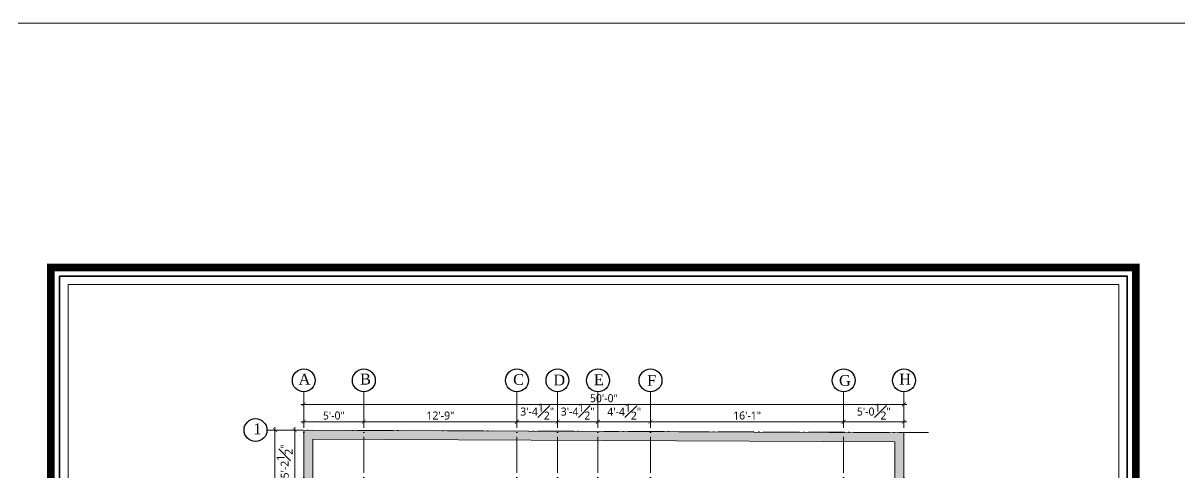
# Model space of a CAD drawing. Header units: inches. Extents: x 77090 to 90659, y -228139 to -226123.
# Drawn here: x 84004 to 85160, y -226573 to -226123 of the extents above; entities that cross this region are included whole.
import ezdxf

# ---------------------------------------------------------------- set-up
doc = ezdxf.new("R2010")
doc.units = ezdxf.units.IN
doc.header["$LTSCALE"] = 15
doc.header["$MEASUREMENT"] = 0
doc.header["$PDMODE"] = 66
doc.linetypes.add('ACAD_ISO02W100', pattern=[15, 12, -3])
doc.linetypes.add('ACAD_ISO04W100', pattern=[30, 24, -3, 0, -3])
doc.layers.get('0').update_dxf_attribs({"lineweight": 25})
doc.layers.get('Defpoints').update_dxf_attribs({"lineweight": 25})
for name, color, linetype, lineweight in [('doted1', 30, 'ACAD_ISO02W100', 13), ('GRID', 8, 'Continuous', 13), ('HACH', 8, 'Continuous', 13), ('level', 7, 'Continuous', 13), ('TEXTS', 41, 'Continuous', 13), ('TILE', 252, 'Continuous', 9), ('wall', 240, 'Continuous', 13)]:
    doc.layers.add(name, color=color, linetype=linetype, lineweight=lineweight)
doc.styles.add('ADE', font='', dxfattribs={"height": 6})
doc.styles.get("Standard").update_dxf_attribs({"font": 'trebuc.ttf'})
doc.styles.get('ADE').set_extended_font_data('Arial Rounded MT Bold')
doc.dimstyles.new('TARIQ', dxfattribs={"dimtxt": 6, "dimasz": 6, "dimexe": 6, "dimexo": 6, "dimgap": 2, "dimtad": 1, "dimdec": 1, "dimzin": 3, "dimdsep": 46, "dimlunit": 4, "dimtxsty": 'Standard', "dimblk": 'ARCHTICK', "dimcen": 0.09375, "dimdle": 6, "dimclrd": 256, "dimclre": 256, "dimclrt": 3, "dimadec": 1, "dimazin": 0, "dimtfac": 1, "dimtdec": 1, "dimtofl": 0, "dimtmove": 1, "dimatfit": 3, "dimldrblk": 'ARCHTICK', "dimfxl": 0, "dimfrac": 1, "dimtolj": 1, "dimtzin": 0, "dimlwd": -1, "dimlwe": -1, "dimarcsym": 0})
pattern_1 = [(50, (-15488.4533, -254054.2915), (7.17260183, -0.62752135), [0.75, -8.25]), (355, (-15488.453, -254054.2915), (-1.38751334, 7.52192134), [0.6, -6.6]), (100.4514, (-15487.8556, -254054.344), (5.7850938, 6.8943954), [0.6374019, -7.0114211]), (46.1842, (-15488.453, -254052.2915), (10.6724105, -1.65519014), [1.125, -12.375]), (96.6356, (-15487.564, -254052.429), (9.3466271, 9.7411787), [0.9561029, -10.51713]), (351.1842, (-15488.453, -254052.292), (9.3466195, 9.741186), [0.9, -9.9]), (21, (-15487.4533, -254052.7915), (5.96907052, -4.0261889), [0.75, -8.25]), (326, (-15487.453, -254052.7915), (2.4331533, 7.25150045), [0.6, -6.6]), (71.4514, (-15486.956, -254053.127), (8.4022263, 3.22530497), [0.6374019, -7.0114211]), (37.5, (-15488.4533, -254054.2915), (0.121598553, 3.32893854), [0, -6.52, 0, -6.7, 0, -6.625]), (7.5, (-15488.4533, -254054.2915), (2.63069537, 3.94411712), [0, -3.82, 0, -6.37, 0, -2.525]), (327.5, (-15490.6833, -254054.2915), (5.33822436, -0.22554872), [0, -2.5, 0, -7.8, 0, -10.35]), (317.5, (-15491.6833, -254054.2915), (5.8318617, 1.00104982), [0, -3.25, 0, -5.18, 0, -7.35])]

# ---------------------------------------------------------------- blocks, each defined once
blk = doc.blocks.new('_ArchTick')
at = {"color": 0, "linetype": 'ByBlock', "lineweight": 5, "const_width": 0.15}
blk.add_lwpolyline([(-0.5, -0.5), (0.5, 0.5)], dxfattribs=at)
blk = doc.blocks.new('*D230')
at = {"layer": 'Defpoints', "color": 0, "ltscale": 10}
for p in [(84344.4, -226521.8), (84284.4, -226525.5), (84344.4, -226525.5)]:
    blk.add_point(p, dxfattribs=at)
at = {"layer": 'HACH', "ltscale": 10}
for p, q in [((84281.4, -226521.8), (84347.4, -226521.8)), ((84284.4, -226521.9), (84284.4, -226518.8)), ((84344.4, -226521.9), (84344.4, -226518.8))]:
    blk.add_line(p, q, dxfattribs=at)
at = {"layer": 'HACH', "ltscale": 10, "xscale": 4, "yscale": 4, "zscale": 4, "rotation": 180}
blk.add_blockref('_ArchTick', (84284.4, -226521.8), dxfattribs=at)
at = {"layer": 'HACH', "ltscale": 10, "xscale": 4, "yscale": 4, "zscale": 4}
blk.add_blockref('_ArchTick', (84344.4, -226521.8), dxfattribs=at)
at = {"layer": 'HACH', "color": 3, "ltscale": 10, "insert": (84314.4, -226515.7), "char_height": 8, "attachment_point": 5}
blk.add_mtext('\\A1;5\'-0"', dxfattribs=at)
blk = doc.blocks.new('*D231')
at = {"layer": 'Defpoints', "color": 0, "ltscale": 10}
for p in [(84497.4, -226521.8), (84497.4, -226521.8), (84344.4, -226525.5)]:
    blk.add_point(p, dxfattribs=at)
at = {"layer": 'HACH', "ltscale": 10}
for p, q in [((84341.4, -226521.8), (84500.4, -226521.8)), ((84344.4, -226521.9), (84344.4, -226518.8)), ((84497.4, -226521.8), (84497.4, -226518.8))]:
    blk.add_line(p, q, dxfattribs=at)
at = {"layer": 'HACH', "ltscale": 10, "xscale": 4, "yscale": 4, "zscale": 4, "rotation": 180}
blk.add_blockref('_ArchTick', (84344.4, -226521.8), dxfattribs=at)
at = {"layer": 'HACH', "ltscale": 10, "xscale": 4, "yscale": 4, "zscale": 4}
blk.add_blockref('_ArchTick', (84497.4, -226521.8), dxfattribs=at)
at = {"layer": 'HACH', "color": 3, "ltscale": 10, "insert": (84420.9, -226515.7), "char_height": 8, "attachment_point": 5}
blk.add_mtext('\\A1;12\'-9"', dxfattribs=at)
blk = doc.blocks.new('*D232')
at = {"layer": 'Defpoints', "color": 0, "ltscale": 10}
for p in [(84497.4, -226521.8), (84537.9, -226521.8), (84537.9, -226521.8)]:
    blk.add_point(p, dxfattribs=at)
at = {"layer": 'HACH', "ltscale": 10}
for p, q in [((84494.4, -226521.8), (84540.9, -226521.8)), ((84497.4, -226521.8), (84497.4, -226518.8)), ((84537.9, -226521.8), (84537.9, -226518.8))]:
    blk.add_line(p, q, dxfattribs=at)
at = {"layer": 'HACH', "ltscale": 10, "xscale": 4, "yscale": 4, "zscale": 4, "rotation": 180}
blk.add_blockref('_ArchTick', (84497.4, -226521.8), dxfattribs=at)
at = {"layer": 'HACH', "ltscale": 10, "xscale": 4, "yscale": 4, "zscale": 4}
blk.add_blockref('_ArchTick', (84537.9, -226521.8), dxfattribs=at)
at = {"layer": 'HACH', "color": 3, "ltscale": 10, "insert": (84517.6, -226511.7), "char_height": 8, "attachment_point": 5}
blk.add_mtext('\\A1;3\'-4{\\H1.000000x;\\S1#2;}"', dxfattribs=at)
blk = doc.blocks.new('*D233')
at = {"layer": 'Defpoints', "color": 0, "ltscale": 10}
for p in [(84537.9, -226521.8), (84578.4, -226521.8), (84578.4, -226525.2)]:
    blk.add_point(p, dxfattribs=at)
at = {"layer": 'HACH', "ltscale": 10}
for p, q in [((84534.9, -226521.8), (84581.4, -226521.8)), ((84537.9, -226521.8), (84537.9, -226518.8)), ((84578.4, -226521.9), (84578.4, -226518.8))]:
    blk.add_line(p, q, dxfattribs=at)
at = {"layer": 'HACH', "ltscale": 10, "xscale": 4, "yscale": 4, "zscale": 4, "rotation": 180}
blk.add_blockref('_ArchTick', (84537.9, -226521.8), dxfattribs=at)
at = {"layer": 'HACH', "ltscale": 10, "xscale": 4, "yscale": 4, "zscale": 4}
blk.add_blockref('_ArchTick', (84578.4, -226521.8), dxfattribs=at)
at = {"layer": 'HACH', "color": 3, "ltscale": 10, "insert": (84558.1, -226511.7), "char_height": 8, "attachment_point": 5}
blk.add_mtext('\\A1;3\'-4{\\H1.000000x;\\S1#2;}"', dxfattribs=at)
blk = doc.blocks.new('*D234')
at = {"layer": 'Defpoints', "color": 0, "ltscale": 10}
for p in [(84630.9, -226521.8), (84630.9, -226521.8), (84578.4, -226525.2)]:
    blk.add_point(p, dxfattribs=at)
at = {"layer": 'HACH', "ltscale": 10}
for p, q in [((84575.4, -226521.8), (84633.9, -226521.8)), ((84578.4, -226521.9), (84578.4, -226518.8)), ((84630.9, -226521.8), (84630.9, -226518.8))]:
    blk.add_line(p, q, dxfattribs=at)
at = {"layer": 'HACH', "ltscale": 10, "xscale": 4, "yscale": 4, "zscale": 4, "rotation": 180}
blk.add_blockref('_ArchTick', (84578.4, -226521.8), dxfattribs=at)
at = {"layer": 'HACH', "ltscale": 10, "xscale": 4, "yscale": 4, "zscale": 4}
blk.add_blockref('_ArchTick', (84630.9, -226521.8), dxfattribs=at)
at = {"layer": 'HACH', "color": 3, "ltscale": 10, "insert": (84604.6, -226511.8), "char_height": 8, "attachment_point": 5}
blk.add_mtext('\\A1;4\'-4{\\H1.000000x;\\S1#2;}"', dxfattribs=at)
blk = doc.blocks.new('*D235')
at = {"layer": 'Defpoints', "color": 0, "ltscale": 10}
for p in [(84630.9, -226521.8), (84823.9, -226521.8), (84823.9, -226521.8)]:
    blk.add_point(p, dxfattribs=at)
at = {"layer": 'HACH', "ltscale": 10}
for p, q in [((84627.9, -226521.8), (84826.9, -226521.8)), ((84630.9, -226521.8), (84630.9, -226518.8)), ((84823.9, -226521.8), (84823.9, -226524.8))]:
    blk.add_line(p, q, dxfattribs=at)
at = {"layer": 'HACH', "ltscale": 10, "xscale": 4, "yscale": 4, "zscale": 4, "rotation": 180}
blk.add_blockref('_ArchTick', (84630.9, -226521.8), dxfattribs=at)
at = {"layer": 'HACH', "ltscale": 10, "xscale": 4, "yscale": 4, "zscale": 4}
blk.add_blockref('_ArchTick', (84823.9, -226521.8), dxfattribs=at)
at = {"layer": 'HACH', "color": 3, "ltscale": 10, "insert": (84727.4, -226515.7), "char_height": 8, "attachment_point": 5}
blk.add_mtext('\\A1;16\'-1"', dxfattribs=at)
blk = doc.blocks.new('*D236')
at = {"layer": 'Defpoints', "color": 0, "ltscale": 10}
for p in [(84823.9, -226521.8), (84884.1, -226521.8), (84884.1, -226521.8)]:
    blk.add_point(p, dxfattribs=at)
at = {"layer": 'HACH', "ltscale": 10}
for p, q in [((84820.9, -226521.8), (84887.1, -226521.8)), ((84823.9, -226521.8), (84823.9, -226524.8)), ((84884.1, -226521.8), (84884.1, -226524.8))]:
    blk.add_line(p, q, dxfattribs=at)
at = {"layer": 'HACH', "ltscale": 10, "xscale": 4, "yscale": 4, "zscale": 4, "rotation": 180}
blk.add_blockref('_ArchTick', (84823.9, -226521.8), dxfattribs=at)
at = {"layer": 'HACH', "ltscale": 10, "xscale": 4, "yscale": 4, "zscale": 4}
blk.add_blockref('_ArchTick', (84884.1, -226521.8), dxfattribs=at)
at = {"layer": 'HACH', "color": 3, "ltscale": 10, "insert": (84854, -226511.7), "char_height": 8, "attachment_point": 5}
blk.add_mtext('\\A1;5\'-0{\\H1.000000x;\\S1#2;}"', dxfattribs=at)
blk = doc.blocks.new('*D237')
at = {"layer": 'Defpoints', "color": 0, "ltscale": 10}
for p in [(84284.4, -226504.5), (84884.1, -226504.5), (84884.1, -226504.5)]:
    blk.add_point(p, dxfattribs=at)
at = {"layer": 'HACH', "ltscale": 10}
for p, q in [((84284.4, -226504.5), (84284.4, -226501.5)), ((84884.1, -226504.5), (84884.1, -226501.5)), ((84281.4, -226504.5), (84887.1, -226504.5))]:
    blk.add_line(p, q, dxfattribs=at)
at = {"layer": 'HACH', "ltscale": 10, "xscale": 4, "yscale": 4, "zscale": 4, "rotation": 180}
blk.add_blockref('_ArchTick', (84284.4, -226504.5), dxfattribs=at)
at = {"layer": 'HACH', "ltscale": 10, "xscale": 4, "yscale": 4, "zscale": 4}
blk.add_blockref('_ArchTick', (84884.1, -226504.5), dxfattribs=at)
at = {"layer": 'HACH', "color": 3, "ltscale": 10, "insert": (84584.3, -226498.4), "char_height": 8, "attachment_point": 5}
blk.add_mtext('\\A1;50\'-0"', dxfattribs=at)
blk = doc.blocks.new('*D239')
at = {"layer": 'Defpoints', "color": 0, "ltscale": 10}
for p in [(84275.3, -226530.3), (84275.3, -226592.9), (84275.3, -226592.9)]:
    blk.add_point(p, dxfattribs=at)
at = {"layer": 'HACH', "ltscale": 10}
for p, q in [((84275.3, -226530.3), (84272.3, -226530.3)), ((84275.3, -226527.3), (84275.3, -226595.9)), ((84275.3, -226592.9), (84272.3, -226592.9))]:
    blk.add_line(p, q, dxfattribs=at)
at = {"layer": 'HACH', "ltscale": 10, "xscale": 4, "yscale": 4, "zscale": 4}
for p, rotation in [((84275.3, -226530.3), 90), ((84275.3, -226592.9), 270)]:
    blk.add_blockref('_ArchTick', p, dxfattribs=dict(at, rotation=rotation))
at = {"layer": 'HACH', "color": 3, "ltscale": 10, "insert": (84265.3, -226561.6), "char_height": 8, "attachment_point": 5, "rotation": 90}
blk.add_mtext('\\A1;5\'-2{\\H1.000000x;\\S1#2;}"', dxfattribs=at)
blk = doc.blocks.new('*D250')
at = {"layer": 'Defpoints', "color": 0, "ltscale": 10}
for p in [(84251.5, -226530.2), (84255.6, -226530.2), (84251.3, -227612.9)]:
    blk.add_point(p, dxfattribs=at)
at = {"layer": 'HACH', "ltscale": 10}
for p, q in [((84255.4, -226530.2), (84258.6, -226530.2)), ((84255.6, -227615.9), (84255.6, -226527.2)), ((84255.4, -227612.9), (84258.6, -227612.9))]:
    blk.add_line(p, q, dxfattribs=at)
at = {"layer": 'HACH', "ltscale": 10, "xscale": 4, "yscale": 4, "zscale": 4}
for p, rotation in [((84255.6, -226530.2), 90), ((84255.6, -227612.9), 270)]:
    blk.add_blockref('_ArchTick', p, dxfattribs=dict(at, rotation=rotation))
at = {"layer": 'HACH', "color": 3, "ltscale": 10, "insert": (84245.6, -227071.6), "char_height": 8, "attachment_point": 5, "rotation": 90}
blk.add_mtext('\\A1;90\'-2{\\H1.000000x;\\S1#2;}"', dxfattribs=at)

msp = doc.modelspace()

# ---------------------------------------------------------------- hatches: boundary and pattern name
at = {"layer": 'TILE', "ltscale": 2.1}
h = msp.add_hatch(dxfattribs=at)
h.set_pattern_fill('AR-CONC', color=256, style=0)
h.set_pattern_definition(pattern_1)
h.paths.add_polyline_path([(84479.79, -226531.18), (84284.39, -226530.36), (84284.39, -226601.88), (84293.39, -226601.88), (84293.39, -226539.4), (84479.79, -226540.18)])
h.paths.add_polyline_path([(84587.75, -226531.63), (84479.79, -226531.18), (84479.79, -226540.18), (84587.75, -226540.63)])
h.paths.add_polyline_path([(84536.94, -226538.57), (84620.51, -226538.57), (84620.51, -226564.89), (84536.94, -226564.89)], flags=9)
h = msp.add_hatch(dxfattribs=at)
h.set_pattern_fill('AR-CONC', color=256, style=0)
h.set_pattern_definition(pattern_1)
h.paths.add_polyline_path([(84884.14, -226532.88), (84587.75, -226531.63), (84587.75, -226540.63), (84875.14, -226541.84), (84875.14, -226601.88), (84884.14, -226601.88)])
h.paths.add_polyline_path([(84536.94, -226538.57), (84620.51, -226538.57), (84620.51, -226564.89), (84536.94, -226564.89)], flags=9)

# ---------------------------------------------------------------- linework, layer by layer
for centre in [(84284.39, -226480.56), (84284.39, -226480.56), (84344.39, -226480.56), (84344.39, -226480.56), (84497.39, -226480.56), (84497.39, -226480.56), (84537.89, -226480.56), (84537.89, -226480.56), (84578.39, -226480.56), (84578.39, -226480.56), (84630.89, -226480.56), (84630.89, -226480.56), (84823.89, -226480.56), (84823.89, -226480.56), (84884.14, -226480.56), (84884.14, -226480.56), (84236.15, -226530.22), (84236.15, -226530.22)]:
    msp.add_circle(centre, 11.43)
at = {"layer": 'doted1', "linetype": 'ByBlock', "ltscale": 0.3, "const_width": 7.56}
msp.add_lwpolyline([(84031.65, -226367.63), (85115.91, -226367.63), (85115.91, -227901.56), (84031.65, -227901.56)], close=True, dxfattribs=at)
at = {"layer": 'GRID', "linetype": 'ACAD_ISO04W100', "ltscale": 0.1}
for p, q in [((84284.39, -226491.99), (84284.39, -227641.39)), ((84344.39, -226491.99), (84344.39, -227641.39)), ((84497.39, -226491.99), (84497.39, -227035.92)), ((84537.89, -226491.99), (84537.89, -227207.14)), ((84578.39, -226491.99), (84578.39, -226877.36)), ((84630.89, -226491.99), (84630.89, -227322.11)), ((84823.89, -226491.99), (84823.89, -227641.39)), ((84884.14, -226491.99), (84884.14, -227641.39)), ((84247.58, -226530.22), (84908.73, -226532.64))]:
    msp.add_line(p, q, dxfattribs=at)
at = {"layer": 'HACH', "ltscale": 10}
msp.add_lwpolyline([(77090.12, -226123.43), (90659.33, -226123.43), (90659.33, -228138.59), (77090.12, -228138.59)], close=True, dxfattribs=at)
at = {"layer": 'level', "linetype": 'ByBlock', "lineweight": 35, "ltscale": 0.1}
msp.add_lwpolyline([(84040.24, -226376.22), (85107.32, -226376.22), (85107.32, -227892.97), (84040.24, -227892.97)], close=True, dxfattribs=at)
at = {"layer": 'level', "ltscale": 0.25}
msp.add_lwpolyline([(84048.83, -226384.8), (85098.74, -226384.8), (85098.74, -227884.38), (84048.83, -227884.38)], close=True, dxfattribs=at)
at = {"layer": 'wall'}
for p, q in [((84884.14, -226532.88), (84284.39, -226530.36)), ((84284.39, -226530.36), (84284.39, -226601.88)), ((84284.39, -226532.88), (84284.39, -227597.88)), ((84884.14, -226601.88), (84884.14, -226532.88)), ((84875.14, -226541.84), (84293.39, -226539.4)), ((84293.39, -226539.4), (84293.39, -226601.88)), ((84875.14, -226601.88), (84875.14, -226541.84))]:
    msp.add_line(p, q, dxfattribs=at)

# ---------------------------------------------------------------- texts
at = {"layer": 'TEXTS', "linetype": 'ByBlock', "char_height": 10.8, "width": 2437.9999, "attachment_point": 1, "style": 'ADE'}
for s, insert in [('{\\fTimes New Roman Baltic|b0|i0|c0|p18;A}', (84279.2, -226473.86)), ('{\\fTimes New Roman Baltic|b0|i0|c0|p18;B}', (84340.63, -226473.86)), ('{\\fTimes New Roman Baltic|b0|i0|c0|p18;C}', (84493.59, -226474.25)), ('{\\fTimes New Roman Baltic|b0|i0|c0|p18;D}', (84533.8, -226474.75)), ('{\\fTimes New Roman Baltic|b0|i0|c0|p18;E}', (84574.36, -226474.54)), ('{\\fTimes New Roman Baltic|b0|i0|c0|p18;F}', (84627.41, -226475.08)), ('{\\fTimes New Roman Baltic|b0|i0|c0|p18;G}', (84819.28, -226475.22)), ('{\\fTimes New Roman Baltic|b0|i0|c0|p18;H}', (84879.34, -226473.86)), ('{\\fTimes New Roman Baltic|b0|i0|c0|p18;1}', (84233.91, -226523.52))]:
    msp.add_mtext(s, dxfattribs=dict(at, insert=insert))

# ---------------------------------------------------------------- dimensions: what is measured, and where the dimension line sits
at = {"layer": 'HACH', "ltscale": 10}
for base, p1, p2, picture, middle in [((84884.1447, -226504.4798), (84284.39, -226504.4798), (84884.1447, -226504.4798), '*D237', (84584.2673, -226498.4098)), ((84344.39, -226521.77), (84284.39, -226525.52), (84344.39, -226525.52), '*D230', (84314.39, -226515.7)), ((84497.39, -226521.77), (84344.39, -226525.52), (84497.39, -226521.77), '*D231', (84420.89, -226515.68)), ((84537.89, -226521.77), (84497.39, -226521.77), (84537.89, -226521.77), '*D232', (84517.64, -226511.73)), ((84578.39, -226521.77), (84537.89, -226521.77), (84578.39, -226525.25), '*D233', (84558.14, -226511.73)), ((84630.89, -226521.77), (84578.39, -226525.25), (84630.89, -226521.77), '*D234', (84604.64, -226511.79)), ((84823.89, -226521.77), (84630.89, -226521.77), (84823.89, -226521.77), '*D235', (84727.39, -226515.68)), ((84884.1447, -226521.7666), (84823.89, -226521.7666), (84884.1447, -226521.7666), '*D236', (84854.0173, -226511.7342))]:
    dim = msp.add_linear_dim(base=base, p1=p1, p2=p2, dimstyle='TARIQ', override={"dimtxt": 8, "dimasz": 4, "dimexe": 3, "dimexo": 3, "dimdle": 3, "dimfxl": 0.18, "dimfxlon": 1, "dimarcsym": 1}, dxfattribs=at)
    dim.commit()
    dim.dimension.update_dxf_attribs({"geometry": picture, "text_midpoint": middle})
for base, p1, p2, picture, middle in [((84255.62, -226530.24), (84251.33, -227612.88), (84251.55, -226530.24), '*D250', (84245.58, -227071.56)), ((84275.29, -226592.88), (84275.29, -226530.32), (84275.29, -226592.88), '*D239', (84265.26, -226561.6))]:
    dim = msp.add_linear_dim(base=base, p1=p1, p2=p2, angle=90, dimstyle='TARIQ', override={"dimtxt": 8, "dimasz": 4, "dimexe": 3, "dimexo": 3, "dimdle": 3, "dimfxl": 0.18, "dimfxlon": 1, "dimarcsym": 1}, dxfattribs=at)
    dim.commit()
    dim.dimension.update_dxf_attribs({"geometry": picture, "text_midpoint": middle})

doc.saveas('drawing.dxf')
